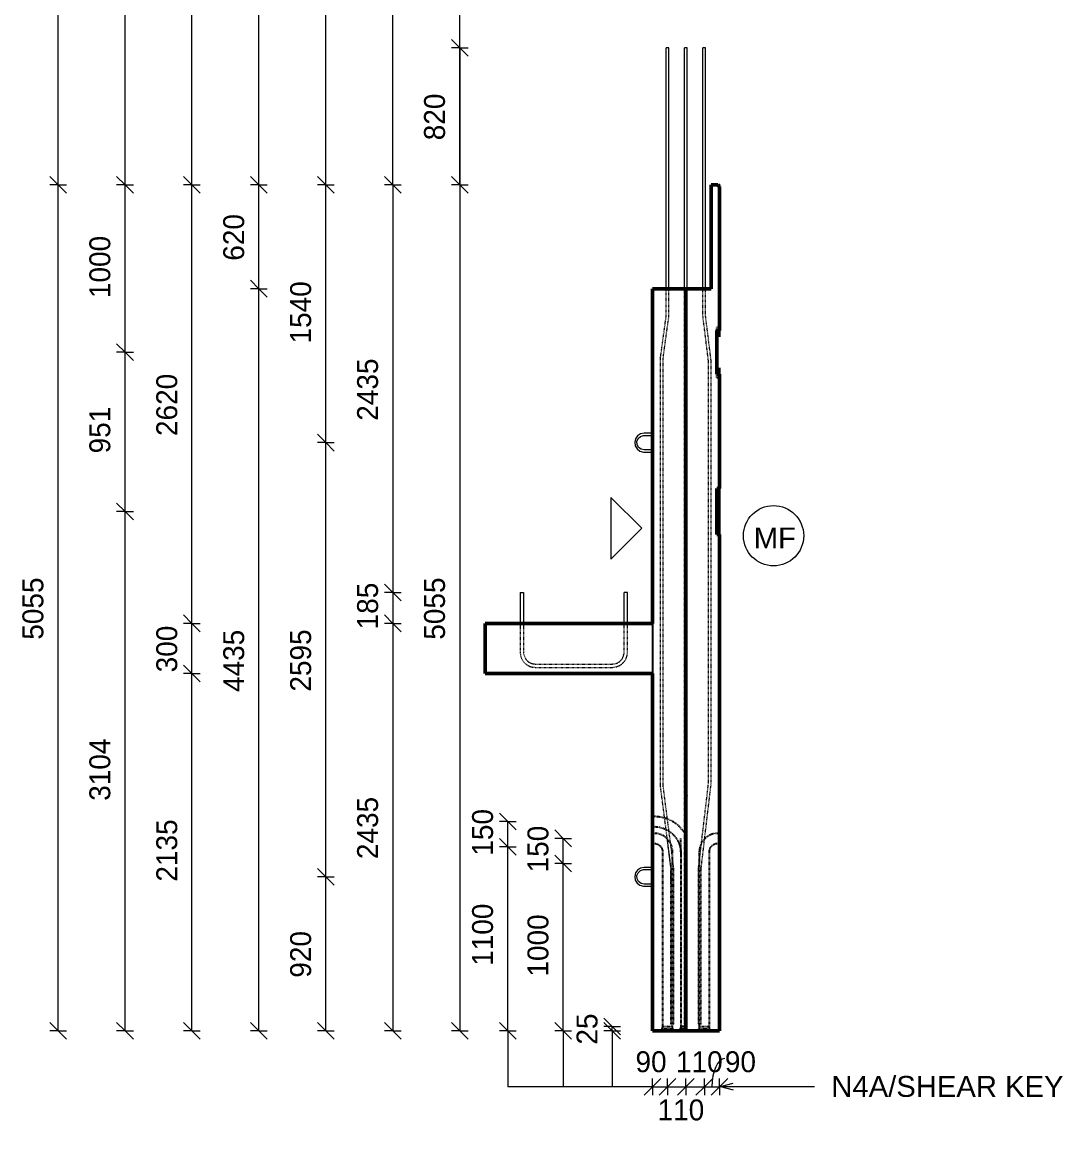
# Model space of a CAD drawing. Header units: millimetres. Extents: x 8947 to 23851, y -1969 to 15078.
# Drawn here: x 8947 to 15166, y -1969 to 4633 of the extents above; entities that cross this region are included whole.
import ezdxf

# ---------------------------------------------------------------- set-up
doc = ezdxf.new("R2010")
doc.units = ezdxf.units.MM
doc.linetypes.add('Dash', pattern=[6.36, 3.18, -3.18])
for name, color, linetype, lineweight in [('A-ANNO-DIMS', 211, 'Continuous', 9), ('A-ANNO-DIMS-50', 211, 'Continuous', 9), ('A-DETL-MBND', 5, 'Continuous', 18), ('A-GENM', 13, 'Continuous', 18), ('A-WALL', 113, 'Continuous', 25), ('A-WALL-HDLN', 110, 'Dash', 25), ('G-ANNO-TEXT', 231, 'Continuous', 9), ('S-BEAM', 12, 'Continuous', 18), ('S-RBAR', 171, 'Continuous', 18)]:
    doc.layers.add(name, color=color, linetype=linetype, lineweight=lineweight)
doc.styles.add('Arial', font='arial.ttf', dxfattribs={"height": 125})
doc.styles.add('Nirmala UI Semilight', font='NirmalaS.ttf', dxfattribs={"height": 125})
doc.dimstyles.new('Arrow_Filled_-_2_5_NI_UI', dxfattribs={"dimscale": 304.8, "dimtxt": 130.920493, "dimasz": 0.328084, "dimexe": 0.164042, "dimexo": 0.0625, "dimgap": 0.164042, "dimtad": 1, "dimdec": 0, "dimzin": 0, "dimdsep": 46, "dimtxsty": 'Nirmala UI Semilight', "dimblk1": 'OBLIQUE', "dimblk2": 'OBLIQUE', "dimsah": 1, "dimcen": 0.09, "dimazin": 0, "dimtfac": 1, "dimtdec": 4, "dimtix": 1, "dimtmove": 1, "dimatfit": 3, "dimfxl": 0.164042, "dimfxlon": 1, "dimtvp": 1, "dimtolj": 1, "dimtzin": 0, "dimarcsym": 2})
doc.dimstyles.new('Arrow_Filled_-_2_5_NI_UI_1', dxfattribs={"dimscale": 304.8, "dimtxt": 130.920493, "dimasz": 0.328084, "dimexe": 0.164042, "dimexo": 0.0625, "dimgap": 0.164042, "dimtad": 1, "dimdec": 0, "dimzin": 0, "dimdsep": 46, "dimtxsty": 'Nirmala UI Semilight', "dimblk1": 'OBLIQUE', "dimblk2": 'OBLIQUE', "dimsah": 1, "dimcen": 0.09, "dimazin": 0, "dimtfac": 1, "dimtdec": 4, "dimtix": 1, "dimtmove": 0, "dimatfit": 3, "dimfxl": 0.164042, "dimfxlon": 1, "dimtvp": 1, "dimtolj": 1, "dimtzin": 0, "dimarcsym": 2})
doc.dimstyles.new('Arrow_Filled_-_2_5_NI_UI_2', dxfattribs={"dimscale": 304.8, "dimtxt": 130.920493, "dimasz": 0.328084, "dimexe": 0.164042, "dimexo": 0.0625, "dimgap": 0.164042, "dimtad": 1, "dimdec": 0, "dimzin": 0, "dimdsep": 46, "dimtxsty": 'Nirmala UI Semilight', "dimblk1": 'OBLIQUE', "dimblk2": 'OBLIQUE', "dimsah": 1, "dimcen": 0.09, "dimazin": 0, "dimtfac": 1, "dimtdec": 4, "dimtix": 1, "dimtmove": 2, "dimatfit": 3, "dimfxl": 0.164042, "dimfxlon": 1, "dimtvp": 1, "dimtolj": 1, "dimtzin": 0, "dimarcsym": 2})

# ---------------------------------------------------------------- blocks, each defined once
blk = doc.blocks.new('12_7Ø_ Lifting Insert_COLUMN - 12_9Ø Lifting insert-1653171-Elevation Right1')
at = {"layer": 'A-GENM'}
for p, q in [((12713.8, -418.6), (12663.8, -418.6)), ((12663.8, -431.3), (12713.8, -431.3)), ((12713.8, -518.6), (12663.8, -518.6)), ((12663.8, -531.3), (12713.8, -531.3))]:
    blk.add_line(p, q, dxfattribs=at)
at = {"layer": 'A-GENM', "flags": 128}
for points in [[(12663.8, -418.6), (12642.7, -422.6), (12624.7, -434.3), (12612.4, -451.8), (12607.5, -472.7), (12610.8, -493.9), (12621.7, -512.4), (12638.8, -525.4), (12659.4, -531.1), (12663.8, -531.3)], [(12663.8, -518.6), (12645.4, -514.5), (12630.4, -503), (12621.7, -486.3), (12620.8, -467.5), (12627.9, -450.1), (12641.7, -437.3), (12659.6, -431.5), (12663.8, -431.3)]]:
    blk.add_lwpolyline(points, dxfattribs=at)
blk = doc.blocks.new('DIMBLOCK18-Elevation Right1')
at = {"layer": 'A-ANNO-DIMS-50'}
for p, q in [((11562, 4480), (11512, 4530)), ((11562, 4480), (11512, 4480)), ((11562, 4480), (11562, 3660)), ((11562, 4480), (11612, 4430)), ((11562, 4480), (11612, 4480)), ((11562, 3660), (11512, 3710)), ((11562, 3660), (11512, 3660)), ((11562, 3660), (11612, 3610)), ((11562, 3660), (11612, 3660))]:
    blk.add_line(p, q, dxfattribs=at)
at = {"layer": 'A-ANNO-DIMS-50', "color": 0, "insert": (11348.9, 3927.2), "char_height": 125, "width": 342.774, "attachment_point": 1, "rotation": 90, "line_spacing_factor": 1.142579, "style": 'Nirmala UI Semilight'}
blk.add_mtext('820', dxfattribs=at)
blk = doc.blocks.new('_Oblique')
at = {"color": 0, "linetype": 'ByBlock', "lineweight": -2}
blk.add_line((-0.5, -0.5), (0.5, 0.5), dxfattribs=at)
blk = doc.blocks.new('DIMBLOCK19-Elevation Right1')
at = {"layer": 'A-ANNO-DIMS-50'}
for p, q in [((11562, 3660), (11512, 3710)), ((11562, 3660), (11512, 3660)), ((11562, 3660), (11562, -1395)), ((11562, 3660), (11612, 3610)), ((11562, 3660), (11612, 3660)), ((11562, -1395), (11512, -1345)), ((11562, -1395), (11512, -1395)), ((11562, -1395), (11612, -1445)), ((11562, -1395), (11612, -1395))]:
    blk.add_line(p, q, dxfattribs=at)
at = {"layer": 'A-ANNO-DIMS-50', "color": 0, "insert": (11348.9, 942.1), "char_height": 125, "width": 457.032, "attachment_point": 1, "rotation": 90, "line_spacing_factor": 1.142579, "style": 'Nirmala UI Semilight'}
blk.add_mtext('5055', dxfattribs=at)
blk = doc.blocks.new('DIMBLOCK20-Elevation Right1')
at = {"layer": 'A-ANNO-DIMS-50'}
for p, q in [((11162, 3660), (11112, 3710)), ((11162, 3660), (11112, 3660)), ((11162, 3660), (11162, 1225)), ((11162, 3660), (11212, 3610)), ((11162, 3660), (11212, 3660)), ((11162, 1225), (11112, 1275)), ((11162, 1225), (11112, 1225)), ((11162, 1225), (11212, 1175)), ((11162, 1225), (11212, 1225))]:
    blk.add_line(p, q, dxfattribs=at)
at = {"layer": 'A-ANNO-DIMS-50', "color": 0, "insert": (10948.9, 2250.9), "char_height": 125, "width": 459.888, "attachment_point": 1, "rotation": 90, "line_spacing_factor": 1.142579, "style": 'Nirmala UI Semilight'}
blk.add_mtext('2435', dxfattribs=at)
blk = doc.blocks.new('DIMBLOCK21-Elevation Right1')
at = {"layer": 'A-ANNO-DIMS-50'}
for p, q in [((11162, 1225), (11112, 1275)), ((11162, 1225), (11112, 1225)), ((11162, 1225), (11162, 1040)), ((11162, 1225), (11212, 1175)), ((11162, 1225), (11212, 1225)), ((11162, 1040), (11112, 1090)), ((11162, 1040), (11112, 1040)), ((11162, 1040), (11212, 990)), ((11162, 1040), (11212, 1040))]:
    blk.add_line(p, q, dxfattribs=at)
at = {"layer": 'A-ANNO-DIMS-50', "color": 0, "insert": (10948.9, 1004), "char_height": 125, "width": 308.496, "attachment_point": 1, "rotation": 90, "line_spacing_factor": 1.142579, "style": 'Nirmala UI Semilight'}
blk.add_mtext('185', dxfattribs=at)
blk = doc.blocks.new('DIMBLOCK22-Elevation Right1')
at = {"layer": 'A-ANNO-DIMS-50'}
for p, q in [((11162, 1040), (11112, 1090)), ((11162, 1040), (11112, 1040)), ((11162, 1040), (11162, -1395)), ((11162, 1040), (11212, 990)), ((11162, 1040), (11212, 1040)), ((11162, -1395), (11112, -1345)), ((11162, -1395), (11112, -1395)), ((11162, -1395), (11212, -1445)), ((11162, -1395), (11212, -1395))]:
    blk.add_line(p, q, dxfattribs=at)
at = {"layer": 'A-ANNO-DIMS-50', "color": 0, "insert": (10948.9, -369.1), "char_height": 125, "width": 459.888, "attachment_point": 1, "rotation": 90, "line_spacing_factor": 1.142579, "style": 'Nirmala UI Semilight'}
blk.add_mtext('2435', dxfattribs=at)
blk = doc.blocks.new('DIMBLOCK23-Elevation Right1')
at = {"layer": 'A-ANNO-DIMS-50'}
for p, q in [((10762, -474.9), (10712, -424.9)), ((10762, -474.9), (10712, -474.9)), ((10762, -1395), (10762, -474.9)), ((10762, -474.9), (10812, -524.9)), ((10762, -474.9), (10812, -474.9)), ((10762, -1395), (10712, -1345)), ((10762, -1395), (10712, -1395)), ((10762, -1395), (10812, -1445)), ((10762, -1395), (10812, -1395))]:
    blk.add_line(p, q, dxfattribs=at)
at = {"layer": 'A-ANNO-DIMS-50', "color": 0, "insert": (10548.9, -1077.8), "char_height": 125, "width": 342.774, "attachment_point": 1, "rotation": 90, "line_spacing_factor": 1.142579, "style": 'Nirmala UI Semilight'}
blk.add_mtext('920', dxfattribs=at)
blk = doc.blocks.new('DIMBLOCK24-Elevation Right1')
at = {"layer": 'A-ANNO-DIMS-50'}
for p, q in [((10762, 2119.9), (10712, 2169.9)), ((10762, 2119.9), (10712, 2119.9)), ((10762, -474.9), (10762, 2119.9)), ((10762, 2119.9), (10812, 2069.9)), ((10762, 2119.9), (10812, 2119.9)), ((10762, -474.9), (10712, -424.9)), ((10762, -474.9), (10712, -474.9)), ((10762, -474.9), (10812, -524.9)), ((10762, -474.9), (10812, -474.9))]:
    blk.add_line(p, q, dxfattribs=at)
at = {"layer": 'A-ANNO-DIMS-50', "color": 0, "insert": (10548.9, 632), "char_height": 125, "width": 457.032, "attachment_point": 1, "rotation": 90, "line_spacing_factor": 1.142579, "style": 'Nirmala UI Semilight'}
blk.add_mtext('2595', dxfattribs=at)
blk = doc.blocks.new('DIMBLOCK25-Elevation Right1')
at = {"layer": 'A-ANNO-DIMS-50'}
for p, q in [((10762, 3660), (10712, 3710)), ((10762, 3660), (10712, 3660)), ((10762, 2119.9), (10762, 3660)), ((10762, 3660), (10812, 3610)), ((10762, 3660), (10812, 3660)), ((10762, 2119.9), (10712, 2169.9)), ((10762, 2119.9), (10712, 2119.9)), ((10762, 2119.9), (10812, 2069.9)), ((10762, 2119.9), (10812, 2119.9))]:
    blk.add_line(p, q, dxfattribs=at)
at = {"layer": 'A-ANNO-DIMS-50', "color": 0, "insert": (10548.9, 2712.6), "char_height": 125, "width": 425.611, "attachment_point": 1, "rotation": 90, "line_spacing_factor": 1.142579, "style": 'Nirmala UI Semilight'}
blk.add_mtext('1540', dxfattribs=at)
blk = doc.blocks.new('DIMBLOCK26-Elevation Right1')
at = {"layer": 'A-ANNO-DIMS-50'}
for p, q in [((10362, 3040), (10312, 3090)), ((10362, 3040), (10312, 3040)), ((10362, -1395), (10362, 3040)), ((10362, 3040), (10412, 2990)), ((10362, 3040), (10412, 3040)), ((10362, -1395), (10312, -1345)), ((10362, -1395), (10312, -1395)), ((10362, -1395), (10412, -1445)), ((10362, -1395), (10412, -1395))]:
    blk.add_line(p, q, dxfattribs=at)
at = {"layer": 'A-ANNO-DIMS-50', "color": 0, "insert": (10148.9, 629.7), "char_height": 125, "width": 462.744, "attachment_point": 1, "rotation": 90, "line_spacing_factor": 1.142579, "style": 'Nirmala UI Semilight'}
blk.add_mtext('4435', dxfattribs=at)
blk = doc.blocks.new('DIMBLOCK27-Elevation Right1')
at = {"layer": 'A-ANNO-DIMS-50'}
for p, q in [((10362, 3660), (10312, 3710)), ((10362, 3660), (10312, 3660)), ((10362, 3040), (10362, 3660)), ((10362, 3660), (10412, 3610)), ((10362, 3660), (10412, 3660)), ((10362, 3040), (10312, 3090)), ((10362, 3040), (10312, 3040)), ((10362, 3040), (10412, 2990)), ((10362, 3040), (10412, 3040))]:
    blk.add_line(p, q, dxfattribs=at)
at = {"layer": 'A-ANNO-DIMS-50', "color": 0, "insert": (10148.9, 3207.2), "char_height": 125, "width": 342.774, "attachment_point": 1, "rotation": 90, "line_spacing_factor": 1.142579, "style": 'Nirmala UI Semilight'}
blk.add_mtext('620', dxfattribs=at)
blk = doc.blocks.new('DIMBLOCK28-Elevation Right1')
at = {"layer": 'A-ANNO-DIMS-50'}
for p, q in [((9962, 740), (9912, 790)), ((9962, 740), (9912, 740)), ((9962, -1395), (9962, 740)), ((9962, 740), (10012, 690)), ((9962, 740), (10012, 740)), ((9962, -1395), (9912, -1345)), ((9962, -1395), (9912, -1395)), ((9962, -1395), (10012, -1445)), ((9962, -1395), (10012, -1395))]:
    blk.add_line(p, q, dxfattribs=at)
at = {"layer": 'A-ANNO-DIMS-50', "color": 0, "insert": (9748.9, -503.6), "char_height": 125, "width": 422.754, "attachment_point": 1, "rotation": 90, "line_spacing_factor": 1.142579, "style": 'Nirmala UI Semilight'}
blk.add_mtext('2135', dxfattribs=at)
blk = doc.blocks.new('DIMBLOCK29-Elevation Right1')
at = {"layer": 'A-ANNO-DIMS-50'}
for p, q in [((9962, 1040), (9912, 1090)), ((9962, 1040), (9912, 1040)), ((9962, 740), (9962, 1040)), ((9962, 1040), (10012, 990)), ((9962, 1040), (10012, 1040)), ((9962, 740), (9912, 790)), ((9962, 740), (9912, 740)), ((9962, 740), (10012, 690)), ((9962, 740), (10012, 740))]:
    blk.add_line(p, q, dxfattribs=at)
at = {"layer": 'A-ANNO-DIMS-50', "color": 0, "insert": (9748.9, 747.2), "char_height": 125, "width": 342.774, "attachment_point": 1, "rotation": 90, "line_spacing_factor": 1.142579, "style": 'Nirmala UI Semilight'}
blk.add_mtext('300', dxfattribs=at)
blk = doc.blocks.new('DIMBLOCK30-Elevation Right1')
at = {"layer": 'A-ANNO-DIMS-50'}
for p, q in [((9962, 3660), (9912, 3710)), ((9962, 3660), (9912, 3660)), ((9962, 1040), (9962, 3660)), ((9962, 3660), (10012, 3610)), ((9962, 3660), (10012, 3660)), ((9962, 1040), (9912, 1090)), ((9962, 1040), (9912, 1040)), ((9962, 1040), (10012, 990)), ((9962, 1040), (10012, 1040))]:
    blk.add_line(p, q, dxfattribs=at)
at = {"layer": 'A-ANNO-DIMS-50', "color": 0, "insert": (9748.9, 2159.6), "char_height": 125, "width": 457.032, "attachment_point": 1, "rotation": 90, "line_spacing_factor": 1.142579, "style": 'Nirmala UI Semilight'}
blk.add_mtext('2620', dxfattribs=at)
blk = doc.blocks.new('DIMBLOCK31-Elevation Right1')
at = {"layer": 'A-ANNO-DIMS-50'}
for p, q in [((9562, 1708.5), (9512, 1758.5)), ((9562, 1708.5), (9512, 1708.5)), ((9562, -1395), (9562, 1708.5)), ((9562, 1708.5), (9612, 1658.5)), ((9562, 1708.5), (9612, 1708.5)), ((9562, -1395), (9512, -1345)), ((9562, -1395), (9512, -1395)), ((9562, -1395), (9612, -1445)), ((9562, -1395), (9612, -1395))]:
    blk.add_line(p, q, dxfattribs=at)
at = {"layer": 'A-ANNO-DIMS-50', "color": 0, "insert": (9348.9, -20.6), "char_height": 125, "width": 425.611, "attachment_point": 1, "rotation": 90, "line_spacing_factor": 1.142579, "style": 'Nirmala UI Semilight'}
blk.add_mtext('3104', dxfattribs=at)
blk = doc.blocks.new('DIMBLOCK32-Elevation Right1')
at = {"layer": 'A-ANNO-DIMS-50'}
for p, q in [((9562, 2660), (9512, 2710)), ((9562, 2660), (9512, 2660)), ((9562, 1708.5), (9562, 2660)), ((9562, 2660), (9612, 2610)), ((9562, 2660), (9612, 2660)), ((9562, 1708.5), (9512, 1758.5)), ((9562, 1708.5), (9512, 1708.5)), ((9562, 1708.5), (9612, 1658.5)), ((9562, 1708.5), (9612, 1708.5))]:
    blk.add_line(p, q, dxfattribs=at)
at = {"layer": 'A-ANNO-DIMS-50', "color": 0, "insert": (9348.9, 2055.7), "char_height": 125, "width": 308.496, "attachment_point": 1, "rotation": 90, "line_spacing_factor": 1.142579, "style": 'Nirmala UI Semilight'}
blk.add_mtext('951', dxfattribs=at)
blk = doc.blocks.new('DIMBLOCK33-Elevation Right1')
at = {"layer": 'A-ANNO-DIMS-50'}
for p, q in [((9562, 3660), (9512, 3710)), ((9562, 3660), (9512, 3660)), ((9562, 2660), (9562, 3660)), ((9562, 3660), (9612, 3610)), ((9562, 3660), (9612, 3660)), ((9562, 2660), (9512, 2710)), ((9562, 2660), (9512, 2660)), ((9562, 2660), (9612, 2610)), ((9562, 2660), (9612, 2660))]:
    blk.add_line(p, q, dxfattribs=at)
at = {"layer": 'A-ANNO-DIMS-50', "color": 0, "insert": (9348.9, 2983.9), "char_height": 125, "width": 422.754, "attachment_point": 1, "rotation": 90, "line_spacing_factor": 1.142579, "style": 'Nirmala UI Semilight'}
blk.add_mtext('1000', dxfattribs=at)
blk = doc.blocks.new('DIMBLOCK34-Elevation Right1')
at = {"layer": 'A-ANNO-DIMS-50'}
for p, q in [((9162, 3660), (9112, 3710)), ((9162, 3660), (9112, 3660)), ((9162, -1395), (9162, 3660)), ((9162, 3660), (9212, 3610)), ((9162, 3660), (9212, 3660)), ((9162, -1395), (9112, -1345)), ((9162, -1395), (9112, -1395)), ((9162, -1395), (9212, -1445)), ((9162, -1395), (9212, -1395))]:
    blk.add_line(p, q, dxfattribs=at)
at = {"layer": 'A-ANNO-DIMS-50', "color": 0, "insert": (8948.9, 942.1), "char_height": 125, "width": 457.032, "attachment_point": 1, "rotation": 90, "line_spacing_factor": 1.142579, "style": 'Nirmala UI Semilight'}
blk.add_mtext('5055', dxfattribs=at)
blk = doc.blocks.new('DIMBLOCK35-Elevation Right1')
at = {"layer": 'A-ANNO-DIMS-50'}
for p, q in [((12713.8, -1730.6), (12763.8, -1680.6)), ((12713.8, -1730.6), (12713.8, -1680.6)), ((12803.8, -1730.6), (12853.8, -1680.6)), ((12803.8, -1730.6), (12803.8, -1680.6)), ((12713.8, -1730.6), (12663.8, -1780.6)), ((12713.8, -1730.6), (12803.8, -1730.6)), ((12713.8, -1730.6), (12713.8, -1780.6)), ((12803.8, -1730.6), (12753.8, -1780.6)), ((12803.8, -1730.6), (12803.8, -1780.6))]:
    blk.add_line(p, q, dxfattribs=at)
at = {"layer": 'A-ANNO-DIMS-50', "color": 0, "insert": (12612.4, -1517.5), "char_height": 125, "width": 228.516, "attachment_point": 1, "line_spacing_factor": 1.142579, "style": 'Nirmala UI Semilight'}
blk.add_mtext('90', dxfattribs=at)
blk = doc.blocks.new('DIMBLOCK36-Elevation Right1')
at = {"layer": 'A-ANNO-DIMS-50'}
for p, q in [((12803.8, -1730.6), (12853.8, -1680.6)), ((12803.8, -1730.6), (12803.8, -1680.6)), ((12913.6, -1730.6), (12963.6, -1680.6)), ((12913.6, -1730.6), (12913.6, -1680.6)), ((12803.8, -1730.6), (12753.8, -1780.6)), ((12803.8, -1730.6), (12913.6, -1730.6)), ((12803.8, -1730.6), (12803.8, -1780.6)), ((12913.6, -1730.6), (12863.6, -1780.6)), ((12913.6, -1730.6), (12913.6, -1780.6))]:
    blk.add_line(p, q, dxfattribs=at)
at = {"layer": 'A-ANNO-DIMS-50', "color": 0, "insert": (12744.4, -1805.4), "char_height": 125, "width": 274.219, "attachment_point": 1, "line_spacing_factor": 1.142579, "style": 'Nirmala UI Semilight'}
blk.add_mtext('110', dxfattribs=at)
blk = doc.blocks.new('DIMBLOCK37-Elevation Right1')
at = {"layer": 'A-ANNO-DIMS-50'}
for p, q in [((12913.6, -1730.6), (12963.6, -1680.6)), ((12913.6, -1730.6), (12913.6, -1680.6)), ((13023.8, -1730.6), (13073.8, -1680.6)), ((13023.8, -1730.6), (13023.8, -1680.6)), ((12913.6, -1730.6), (12863.6, -1780.6)), ((12913.6, -1730.6), (13023.8, -1730.6)), ((12913.6, -1730.6), (12913.6, -1780.6)), ((13023.8, -1730.6), (12973.8, -1780.6)), ((13023.8, -1730.6), (13023.8, -1780.6))]:
    blk.add_line(p, q, dxfattribs=at)
at = {"layer": 'A-ANNO-DIMS-50', "color": 0, "insert": (12854.4, -1517.5), "char_height": 125, "width": 274.219, "attachment_point": 1, "line_spacing_factor": 1.142579, "style": 'Nirmala UI Semilight'}
blk.add_mtext('110', dxfattribs=at)
blk = doc.blocks.new('DIMBLOCK38-Elevation Right1')
at = {"layer": 'A-ANNO-DIMS-50'}
for p, q in [((13023.8, -1730.6), (13073.8, -1680.6)), ((13023.8, -1730.6), (13023.8, -1680.6)), ((13113.8, -1730.6), (13163.8, -1680.6)), ((13113.8, -1730.6), (13113.8, -1680.6)), ((13023.8, -1730.6), (12973.8, -1780.6)), ((13023.8, -1730.6), (13113.8, -1730.6)), ((13023.8, -1730.6), (13023.8, -1780.6)), ((13113.8, -1730.6), (13063.8, -1780.6)), ((13113.8, -1730.6), (13113.8, -1780.6))]:
    blk.add_line(p, q, dxfattribs=at)
blk.add_ellipse((13146.5, -1730.6), major_axis=(0, 169), ratio=0.459928, start_param=0, end_param=1.570796, dxfattribs=at)
at = {"layer": 'A-ANNO-DIMS-50', "color": 0, "insert": (13146.5, -1517.5), "char_height": 125, "width": 228.516, "attachment_point": 1, "line_spacing_factor": 1.142579, "style": 'Nirmala UI Semilight'}
blk.add_mtext('90', dxfattribs=at)
blk = doc.blocks.new('DIMBLOCK39-Elevation Right1')
at = {"layer": 'A-ANNO-DIMS-50'}
for p, q in [((12473.2, -1370), (12423.2, -1320)), ((12473.2, -1395), (12423.2, -1345)), ((12473.2, -1370), (12423.2, -1370)), ((12473.2, -1395), (12473.2, -1370)), ((12473.2, -1370), (12523.2, -1420)), ((12473.2, -1370), (12523.2, -1370)), ((12473.2, -1395), (12423.2, -1395)), ((12473.2, -1395), (12523.2, -1445)), ((12473.2, -1395), (12523.2, -1395))]:
    blk.add_line(p, q, dxfattribs=at)
at = {"layer": 'A-ANNO-DIMS-50', "color": 0, "insert": (12260.1, -1477.7), "char_height": 125, "width": 228.516, "attachment_point": 1, "rotation": 90, "line_spacing_factor": 1.142579, "style": 'Nirmala UI Semilight'}
blk.add_mtext('25', dxfattribs=at)
blk = doc.blocks.new('DIMBLOCK40-Elevation Right1')
at = {"layer": 'A-ANNO-DIMS-50'}
for p, q in [((12180.1, -395), (12130.1, -345)), ((12180.1, -395), (12130.1, -395)), ((12180.1, -1395), (12180.1, -395)), ((12180.1, -395), (12230.1, -445)), ((12180.1, -395), (12230.1, -395)), ((12180.1, -1395), (12130.1, -1345)), ((12180.1, -1395), (12130.1, -1395)), ((12180.1, -1395), (12230.1, -1445)), ((12180.1, -1395), (12230.1, -1395))]:
    blk.add_line(p, q, dxfattribs=at)
at = {"layer": 'A-ANNO-DIMS-50', "color": 0, "insert": (11967, -1071.1), "char_height": 125, "width": 422.754, "attachment_point": 1, "rotation": 90, "line_spacing_factor": 1.142579, "style": 'Nirmala UI Semilight'}
blk.add_mtext('1000', dxfattribs=at)
blk = doc.blocks.new('DIMBLOCK41-Elevation Right1')
at = {"layer": 'A-ANNO-DIMS-50'}
for p, q in [((12180.1, -245), (12130.1, -195)), ((12180.1, -245), (12130.1, -245)), ((12180.1, -395), (12180.1, -245)), ((12180.1, -245), (12230.1, -295)), ((12180.1, -245), (12230.1, -245)), ((12180.1, -395), (12130.1, -345)), ((12180.1, -395), (12130.1, -395)), ((12180.1, -395), (12230.1, -445)), ((12180.1, -395), (12230.1, -395))]:
    blk.add_line(p, q, dxfattribs=at)
at = {"layer": 'A-ANNO-DIMS-50', "color": 0, "insert": (11967, -448.5), "char_height": 125, "width": 308.496, "attachment_point": 1, "rotation": 90, "line_spacing_factor": 1.142579, "style": 'Nirmala UI Semilight'}
blk.add_mtext('150', dxfattribs=at)
blk = doc.blocks.new('DIMBLOCK42-Elevation Right1')
at = {"layer": 'A-ANNO-DIMS-50'}
for p, q in [((11849, -295), (11799, -245)), ((11849, -295), (11799, -295)), ((11849, -1395), (11849, -295)), ((11849, -295), (11899, -345)), ((11849, -295), (11899, -295)), ((11849, -1395), (11799, -1345)), ((11849, -1395), (11799, -1395)), ((11849, -1395), (11899, -1445)), ((11849, -1395), (11899, -1395))]:
    blk.add_line(p, q, dxfattribs=at)
at = {"layer": 'A-ANNO-DIMS-50', "color": 0, "insert": (11635.9, -1006.9), "char_height": 125, "width": 388.477, "attachment_point": 1, "rotation": 90, "line_spacing_factor": 1.142579, "style": 'Nirmala UI Semilight'}
blk.add_mtext('1100', dxfattribs=at)
blk = doc.blocks.new('DIMBLOCK43-Elevation Right1')
at = {"layer": 'A-ANNO-DIMS-50'}
for p, q in [((11849, -145), (11799, -95)), ((11849, -145), (11799, -145)), ((11849, -295), (11849, -145)), ((11849, -145), (11899, -195)), ((11849, -145), (11899, -145)), ((11849, -295), (11799, -245)), ((11849, -295), (11799, -295)), ((11849, -295), (11899, -345)), ((11849, -295), (11899, -295))]:
    blk.add_line(p, q, dxfattribs=at)
at = {"layer": 'A-ANNO-DIMS-50', "color": 0, "insert": (11635.9, -348.5), "char_height": 125, "width": 308.496, "attachment_point": 1, "rotation": 90, "line_spacing_factor": 1.142579, "style": 'Nirmala UI Semilight'}
blk.add_mtext('150', dxfattribs=at)

msp = doc.modelspace()

# ---------------------------------------------------------------- linework, layer by layer
at = {"layer": 'A-DETL-MBND'}
for p, q in [((9162, 3660), (9162, 8147.6)), ((9562, 3660), (9562, 7747.6)), ((9962, 3660), (9962, 7347.6)), ((10362, 3660), (10362, 6947.6)), ((10762, 3660), (10762, 6147.6)), ((11162, 3660), (11162, 5747.6)), ((11562, 3660), (11562, 5347.6)), ((12465.7, 1792), (12465.7, 1424.3)), ((12649.6, 1608.2), (12465.7, 1792)), ((12465.7, 1424.3), (12649.6, 1608.2)), ((11849, -1395), (11849, -1730.6)), ((12180.1, -1395), (12180.1, -1730.6)), ((12473.2, -1395), (12473.2, -1730.6)), ((12713.8, -1730.6), (11849, -1730.6))]:
    msp.add_line(p, q, dxfattribs=at)
msp.add_circle((13437.4, 1563.7), 180, dxfattribs=at)
at = {"layer": 'A-GENM'}
for p, q in [((12713.8, 2176.2), (12663.8, 2176.2)), ((12663.8, 2163.5), (12713.8, 2163.5)), ((12713.8, 2076.2), (12663.8, 2076.2)), ((12663.8, 2063.5), (12713.8, 2063.5))]:
    msp.add_line(p, q, dxfattribs=at)
at = {"layer": 'A-GENM', "flags": 128}
for points in [[(12663.8, 2176.2), (12642.7, 2172.1), (12624.7, 2160.5), (12612.4, 2142.9), (12607.5, 2122), (12610.8, 2100.8), (12621.7, 2082.4), (12638.8, 2069.4), (12659.4, 2063.7), (12663.8, 2063.5)], [(12663.8, 2076.2), (12645.4, 2080.3), (12630.4, 2091.7), (12621.7, 2108.4), (12620.8, 2127.2), (12627.9, 2144.7), (12641.7, 2157.5), (12659.6, 2163.3), (12663.8, 2163.5)]]:
    msp.add_lwpolyline(points, dxfattribs=at)
at = {"layer": 'A-WALL', "lineweight": 50}
for p, q in [((13104.3, 3660), (13063.8, 3660)), ((13063.8, 3660), (13063.8, 3040)), ((13113.8, 3650.4), (13104.3, 3660)), ((13113.8, 2790.5), (13113.8, 3650.4)), ((12713.8, 3040), (12713.8, 1040)), ((12913.8, 3040), (12713.8, 3040)), ((13063.8, 3040), (12913.8, 3040)), ((12913.8, -1395), (12913.8, 3040)), ((13098.8, 2529.5), (13098.8, 2790.5)), ((13098.8, 2790.5), (13113.8, 2790.5)), ((13113.8, 2529.5), (13098.8, 2529.5)), ((13113.8, 1846.7), (13113.8, 2529.5)), ((13098.8, 1570.4), (13098.8, 1846.7)), ((13098.8, 1846.7), (13113.8, 1846.7)), ((13113.8, 1570.4), (13098.8, 1570.4)), ((13113.8, -1395), (13113.8, 1570.4)), ((12713.8, 740), (12713.8, -1395)), ((12713.8, -1395), (13113.8, -1395))]:
    msp.add_line(p, q, dxfattribs=at)
at = {"layer": 'A-WALL'}
for p, q in [((13113.8, 2790.5), (13113.8, 2752.1)), ((13113.8, 2567.9), (13113.8, 2529.5)), ((13113.8, 1846.7), (13113.8, 1570.4)), ((12713.8, 1040), (12713.8, 740))]:
    msp.add_line(p, q, dxfattribs=at)
at = {"layer": 'A-WALL-HDLN'}
for p, q in [((13113.8, 2810), (13098.8, 2810)), ((13098.8, 2790.5), (13098.8, 2810)), ((13098.8, 2510), (13098.8, 2529.5)), ((13098.8, 2510), (13098.8, 2529.2)), ((13098.8, 2510), (13113.8, 2510)), ((12723.8, -115), (12713.8, -115)), ((12713.8, -175), (12723.8, -175)), ((12723.8, -215), (12713.8, -215)), ((13113.8, -215), (13103.8, -215)), ((12713.8, -275), (12723.8, -275)), ((12773.8, -325), (12773.8, -1376.1)), ((12833.8, -1376.4), (12833.8, -325)), ((12883.6, -325), (12883.6, -326.4)), ((12883.6, -329.1), (12883.6, -1376)), ((12993.8, -325), (12993.8, -381.5)), ((13053.8, -1376.4), (13053.8, -325)), ((13103.8, -275), (13113.8, -275)), ((12883.8, -335), (12883.8, -1375.6)), ((12993.8, -382.3), (12993.8, -1376.1)), ((12771.2, -1382.5), (12773.8, -1376.1)), ((12771.2, -1382.5), (12836.2, -1382.5)), ((12776.2, -1370), (12831.2, -1370)), ((12836.2, -1382.5), (12833.8, -1376.4)), ((12881.1, -1382.5), (12883.8, -1375.7)), ((12913.8, -1382.5), (12881.1, -1382.5)), ((12913.8, -1370), (12886.1, -1370)), ((12991.2, -1382.5), (12993.8, -1376.1)), ((12991.2, -1382.5), (13056.2, -1382.5)), ((12996.2, -1370), (13051.2, -1370)), ((13056.2, -1382.5), (13053.8, -1376.4))]:
    msp.add_line(p, q, dxfattribs=at)
at = {"layer": 'A-WALL-HDLN', "flags": 128}
for points in [[(12905.8, -211.4), (12904.3, -209.3), (12899.2, -202.2), (12893.7, -195.2), (12888, -188.6), (12882, -182.1), (12875.8, -175.9), (12869.3, -170), (12862.6, -164.3), (12855.6, -158.9), (12848.5, -153.7), (12841.1, -148.9), (12833.6, -144.4), (12825.9, -140.1), (12818, -136.2), (12810, -132.6), (12801.8, -129.3), (12793.5, -126.3), (12785.1, -123.7), (12776.6, -121.4), (12768, -119.5), (12759.4, -117.9), (12750.7, -116.7), (12741.9, -115.8), (12733.1, -115.2), (12724.3, -115), (12723.8, -115)], [(12723.8, -175), (12730.2, -175.1), (12736.6, -175.5), (12743, -176.2), (12749.3, -177), (12755.6, -178.2), (12761.8, -179.6), (12768, -181.2), (12774.1, -183.1), (12780.2, -185.3), (12786.1, -187.6), (12792, -190.2), (12797.7, -193.1), (12803.3, -196.2), (12808.8, -199.4), (12814.1, -203), (12819.4, -206.7), (12824.4, -210.6), (12829.3, -214.7), (12834, -219), (12838.6, -223.5), (12842.9, -228.2), (12847.1, -233.1), (12851.1, -238.1), (12854.9, -243.2), (12858.4, -248.6), (12861.8, -254), (12864.9, -259.6), (12867.8, -265.3), (12870.5, -271.1), (12872.9, -277), (12875.1, -283), (12877.1, -289.1), (12878.8, -295.3), (12880.3, -301.5), (12881.5, -307.8), (12882.4, -314.1), (12883.1, -320.5), (12883.6, -326.9), (12883.8, -333.3), (12883.8, -335)], [(12833.8, -325), (12833.7, -320.6), (12833.5, -316.2), (12833, -311.8), (12832.4, -307.5), (12831.6, -303.1), (12830.7, -298.9), (12829.5, -294.6), (12828.2, -290.4), (12826.8, -286.2), (12825.1, -282.2), (12823.3, -278.1), (12821.4, -274.2), (12819.3, -270.3), (12817, -266.6), (12814.6, -262.9), (12812, -259.3), (12809.3, -255.8), (12806.5, -252.5), (12803.5, -249.2), (12800.4, -246.1), (12797.2, -243.1), (12793.9, -240.2), (12790.4, -237.5), (12786.9, -234.9), (12783.2, -232.4), (12779.5, -230.1), (12775.6, -228), (12771.7, -226), (12767.7, -224.2), (12763.7, -222.5), (12759.5, -221), (12755.3, -219.6), (12751.1, -218.4), (12746.8, -217.4), (12742.5, -216.6), (12738.2, -215.9), (12733.8, -215.5), (12729.4, -215.1), (12725, -215), (12723.8, -215)], [(12883.6, -325), (12883.6, -321.8), (12883.6, -318.6), (12883.6, -315.4), (12883.6, -312.3), (12883.6, -309.1), (12883.6, -306), (12883.6, -302.9), (12883.6, -299.8), (12883.6, -296.8), (12883.6, -293.8), (12883.6, -290.9), (12883.6, -288.1), (12883.6, -285.2), (12883.6, -282.5), (12883.6, -279.8), (12883.6, -277.2), (12883.6, -274.7), (12883.6, -272.2), (12883.6, -269.9), (12883.6, -267.6), (12883.6, -265.4), (12883.6, -263.3), (12883.6, -261.4), (12883.6, -259.5), (12883.6, -257.7), (12883.6, -256), (12883.6, -254.4), (12883.6, -253), (12883.6, -251.7), (12883.6, -250.4), (12883.6, -249.3), (12883.6, -248.4), (12883.6, -247.5), (12883.6, -246.8), (12883.6, -246.2), (12883.6, -245.7), (12883.6, -245.3), (12883.6, -245.1), (12883.6, -245)], [(12913.8, -224), (12909.2, -216.6), (12905.9, -211.5)], [(13103.8, -215), (13099.4, -215.1), (13095, -215.4), (13090.6, -215.8), (13086.3, -216.4), (13082, -217.2), (13077.7, -218.2), (13073.4, -219.3), (13069.2, -220.6), (13065.1, -222.1), (13061, -223.7), (13057, -225.5), (13053, -227.4), (13049.1, -229.5), (13045.4, -231.8), (13041.7, -234.2), (13038.1, -236.8), (13034.6, -239.5), (13031.3, -242.3), (13028, -245.3), (13024.9, -248.4), (13021.9, -251.6), (13019, -254.9), (13016.3, -258.4), (13013.7, -261.9), (13011.2, -265.6), (13008.9, -269.3), (13006.8, -273.2), (13006.6, -273.5)], [(12723.8, -275), (12725.8, -275), (12727.8, -275.2), (12729.8, -275.4), (12731.8, -275.6), (12733.7, -276), (12735.7, -276.4), (12737.6, -276.9), (12739.5, -277.5), (12741.4, -278.2), (12743.3, -278.9), (12745.1, -279.8), (12746.9, -280.7), (12748.6, -281.6), (12750.4, -282.6), (12752, -283.7), (12753.7, -284.9), (12755.2, -286.1), (12756.8, -287.4), (12758.2, -288.8), (12759.7, -290.2), (12761, -291.6), (12762.3, -293.1), (12763.6, -294.7), (12764.8, -296.3), (12765.9, -298), (12766.9, -299.7), (12767.9, -301.4), (12768.8, -303.2), (12769.6, -305), (12770.4, -306.9), (12771.1, -308.8), (12771.7, -310.7), (12772.2, -312.6), (12772.7, -314.5), (12773.1, -316.5), (12773.4, -318.5), (12773.6, -320.5), (12773.7, -322.5), (12773.8, -324.5), (12773.8, -325)], [(13006.5, -273.7), (13004.8, -277.1), (13003, -281.1), (13001.3, -285.1), (12999.8, -289.3), (12998.4, -293.5), (12997.2, -297.7), (12996.2, -302), (12995.4, -306.3), (12994.7, -310.7), (12994.3, -315), (12993.9, -319.4), (12993.8, -323.8), (12993.8, -325)], [(13053.8, -325), (13053.8, -323), (13054, -321), (13054.2, -319), (13054.4, -317), (13054.8, -315.1), (13055.2, -313.1), (13055.8, -311.2), (13056.3, -309.3), (13057, -307.4), (13057.8, -305.5), (13058.6, -303.7), (13059.5, -301.9), (13060.4, -300.2), (13061.4, -298.4), (13062.5, -296.8), (13063.7, -295.1), (13064.9, -293.6), (13066.2, -292), (13067.6, -290.6), (13069, -289.1), (13070.4, -287.8), (13071.9, -286.5), (13073.5, -285.2), (13075.1, -284), (13076.8, -282.9), (13078.5, -281.9), (13080.2, -280.9), (13082, -280), (13083.8, -279.2), (13085.7, -278.4), (13087.6, -277.7), (13089.5, -277.1), (13091.4, -276.6), (13093.3, -276.1), (13095.3, -275.7), (13097.3, -275.4), (13099.3, -275.2), (13101.3, -275.1), (13103.3, -275), (13103.8, -275)], [(12776.2, -1370), (12775.2, -1372.6), (12774.4, -1374.6), (12774, -1375.7), (12773.8, -1376.1)], [(12833.8, -1376.4), (12833.6, -1376), (12833.2, -1374.8), (12832.4, -1372.8), (12831.2, -1370)], [(12883.8, -1375.6), (12883.9, -1375.3), (12884.4, -1374.2), (12885.1, -1372.4), (12886.1, -1370)], [(12996.2, -1370), (12995.2, -1372.6), (12994.4, -1374.6), (12994, -1375.7), (12993.8, -1376.1)], [(13053.8, -1376.4), (13053.6, -1376), (13053.2, -1374.8), (13052.4, -1372.8), (13051.2, -1370)]]:
    msp.add_lwpolyline(points, dxfattribs=at)
at = {"layer": 'G-ANNO-TEXT', "color": 7}
for q in [(13195.1, -1707.4), (13195.1, -1747.6), (13682.6, -1727.5)]:
    msp.add_line((13120.1, -1727.5), q, dxfattribs=at)
at = {"layer": 'S-BEAM', "lineweight": 50}
for p, q in [((12713.8, 1040), (11713.8, 1040)), ((11713.8, 1040), (11713.8, 740)), ((11713.8, 740), (12713.8, 740))]:
    msp.add_line(p, q, dxfattribs=at)
at = {"layer": 'S-BEAM'}
msp.add_line((12713.8, 740), (12713.8, 1040), dxfattribs=at)
at = {"layer": 'S-RBAR'}
for p, q in [((12811.8, 4480), (12795.8, 4480)), ((12795.8, 3040), (12795.8, 4480)), ((12811.8, 3040), (12811.8, 4480)), ((12921.8, 4480), (12905.8, 4480)), ((12905.8, 3040), (12905.8, 4480)), ((12921.8, 3040), (12921.8, 4480)), ((13031.7, 4480), (13015.7, 4480)), ((13015.7, 3040), (13015.7, 4480)), ((13031.7, 3040), (13031.7, 4480)), ((11923.8, 1225), (11923.8, 1040)), ((11923.8, 1225), (11943.8, 1225)), ((11943.8, 1225), (11943.8, 1040)), ((12564.1, 1225), (12544.1, 1225)), ((12544.1, 1040), (12544.1, 1225)), ((12564.1, 1040), (12564.1, 1225))]:
    msp.add_line(p, q, dxfattribs=at)
at = {"layer": 'S-RBAR', "linetype": 'Dash'}
for p, q in [((12795.8, 2878.6), (12795.8, 3040)), ((12811.8, 2878.6), (12811.8, 3040)), ((12905.8, 2879.8), (12905.8, 3040)), ((12921.8, 2879.8), (12921.8, 3040)), ((13015.7, 2874.9), (13015.7, 3040)), ((13031.7, 2874.9), (13031.7, 3040)), ((12762.5, 2632.7), (12795.4, 2872.8)), ((12778.4, 2630.5), (12811.3, 2870.6)), ((12795.4, 2872.8), (12795.8, 2878.3)), ((12795.8, 2878.3), (12795.8, 2878.6)), ((12811.3, 2870.6), (12811.5, 2874.6)), ((12811.5, 2874.6), (12811.8, 2878.6)), ((12905.8, 2872.8), (12905.8, 2879.8)), ((12905.8, 2686.9), (12905.8, 2872.8)), ((12921.8, 2872.8), (12921.8, 2879.8)), ((12921.8, 2686.9), (12921.8, 2872.8)), ((13016, 2870.9), (13015.7, 2874.9)), ((13016.2, 2866.9), (13016, 2870.9)), ((13049.1, 2603.2), (13016.2, 2866.9)), ((13031.7, 2874.5), (13031.7, 2874.9)), ((13032.1, 2868.9), (13031.7, 2874.5)), ((13065, 2605.2), (13032.1, 2868.9)), ((12905.8, 2686.9), (12905.8, 2680)), ((12905.8, 10.4), (12905.8, 2680)), ((12921.8, 2686.9), (12921.8, 2680)), ((12921.8, 10.4), (12921.8, 2680)), ((12762, 2624.6), (12762.2, 2628.7)), ((12762, 69), (12762, 2624.6)), ((12762.2, 2628.7), (12762.5, 2632.7)), ((12778, 2624.6), (12778.3, 2630.1)), ((12778, 69), (12778, 2624.6)), ((12778.3, 2630.1), (12778.4, 2630.5)), ((13049.2, 2602.9), (13049.1, 2603.2)), ((13049.5, 2597.3), (13049.2, 2602.9)), ((13049.5, 93.4), (13049.5, 2597.3)), ((13065.2, 2601.2), (13065, 2605.2)), ((13065.5, 2597.3), (13065.2, 2601.2)), ((13065.5, 93.4), (13065.5, 2597.3)), ((11923.8, 1040), (11923.8, 867)), ((11943.8, 1040), (11943.8, 867)), ((12544.1, 867), (12544.1, 1040)), ((12564.1, 867), (12564.1, 1040)), ((12013.8, 797), (12474.1, 797)), ((12013.8, 777), (12474.1, 777)), ((12762.4, 61.3), (12762, 69)), ((12778.3, 63.4), (12778, 69)), ((12989.4, -418.9), (13049.2, 87.8)), ((13005.3, -420.7), (13065, 85.9)), ((13049.2, 87.8), (13049.5, 93.4)), ((13065, 85.9), (13065.5, 93.4)), ((12795.2, -191.8), (12762.4, 61.3)), ((12812.7, -201.9), (12778.3, 63.4)), ((12905.8, 10.4), (12905.8, 3.9)), ((12905.8, -445.2), (12905.8, 3.9)), ((12921.8, 10.4), (12921.8, 3.9)), ((12921.8, -445.2), (12921.8, 3.9)), ((12802.5, -248.1), (12795.3, -191.9)), ((12824.9, -420.9), (12802.6, -248.3)), ((12822.3, -275.9), (12812.7, -202.1)), ((12823.4, -418.8), (12804.7, -267.7)), ((12833.8, -364.6), (12822.3, -276.2)), ((12840.8, -418.8), (12833.9, -365.4)), ((12824.2, -518.8), (12824.2, -431)), ((12825.3, -426.4), (12824.9, -420.9)), ((12825.3, -1355), (12825.3, -426.4)), ((12841.3, -426.4), (12840.8, -418.8)), ((12841.3, -1355), (12841.3, -426.4)), ((12905.8, -451.7), (12905.8, -445.2)), ((12905.8, -1355), (12905.8, -451.7)), ((12921.8, -451.7), (12921.8, -445.2)), ((12921.8, -1355), (12921.8, -451.7)), ((12988.9, -515.3), (12988.9, -434.5)), ((12989, -426.4), (12989.4, -418.9)), ((12989, -1355), (12989, -426.4)), ((13005, -426.4), (13005.3, -420.7)), ((13005, -1355), (13005, -426.4)), ((12988.9, -1355), (12988.9, -527.8)), ((12824.2, -1355), (12824.2, -531)), ((12825.3, -1355), (12824.2, -1355)), ((12841.3, -1355), (12825.3, -1355)), ((12921.8, -1355), (12905.8, -1355)), ((13005, -1355), (12989, -1355))]:
    msp.add_line(p, q, dxfattribs=at)
for centre, radius, start, end in [((12013.8, 867), 90, 180, 270), ((12013.8, 867), 70, 180, 270), ((12474.1, 867), 70, 270, 0), ((12474.1, 867), 90, 270, 0)]:
    msp.add_arc(centre, radius, start, end, dxfattribs=at)

# ---------------------------------------------------------------- block references
at = {"layer": 'A-GENM'}
msp.add_blockref('12_7Ø_ Lifting Insert_COLUMN - 12_9Ø Lifting insert-1653171-Elevation Right1', (0, 0), dxfattribs=at)

# ---------------------------------------------------------------- texts
at = {"layer": 'G-ANNO-TEXT', "color": 7, "char_height": 125, "attachment_point": 1, "rotation": 359.9997, "style": 'Arial'}
for s, insert, width in [('MF', (13318.9, 1612.7), 300.633), ('N4A/SHEAR KEY', (13782.6, -1665), 1675.527)]:
    msp.add_mtext(s, dxfattribs=dict(at, insert=insert, width=width))

# ---------------------------------------------------------------- dimensions: what is measured, and where the dimension line sits
at = {"layer": 'A-ANNO-DIMS'}
for base, p1, p2, override, picture, middle in [((11562, 3660), (11612, 4480), (11612, 3660), {"dimpost": '<>', "dimfxl": 820}, 'DIMBLOCK18-Elevation Right1', (11447.4, 4070)), ((9162, 3660), (9212, -1395), (9212, 3660), {"dimpost": '<>', "dimfxl": 5055}, 'DIMBLOCK34-Elevation Right1', (9047.4, 1132.5)), ((9562, 3660), (9612, 2660), (9612, 3660), {"dimpost": '<>', "dimfxl": 1000}, 'DIMBLOCK33-Elevation Right1', (9447.1, 3160)), ((9962, 3660), (10012, 1040), (10012, 3660), {"dimpost": '<>', "dimfxl": 2619.999183}, 'DIMBLOCK30-Elevation Right1', (9847.4, 2350)), ((10362, 3660), (10412, 3040), (10412, 3660), {"dimpost": '<>', "dimfxl": 620}, 'DIMBLOCK27-Elevation Right1', (10247.4, 3350)), ((10762, 3660), (10812, 2119.9), (10812, 3660), {"dimpost": '<>', "dimfxl": 1540.136634}, 'DIMBLOCK25-Elevation Right1', (10647.1, 2889.9)), ((11162, 1225), (11212, 3660), (11212, 1225), {"dimpost": '<>', "dimfxl": 2434.999183}, 'DIMBLOCK20-Elevation Right1', (11047.4, 2442.5)), ((11562, -1395), (11612, 3660), (11612, -1395), {"dimpost": '<>', "dimfxl": 5055}, 'DIMBLOCK19-Elevation Right1', (11447.4, 1132.5)), ((10362, 3040), (10412, -1395), (10412, 3040), {"dimpost": '<>', "dimfxl": 4435}, 'DIMBLOCK26-Elevation Right1', (10247.4, 822.5)), ((9562.0029, 2660), (9612.0029, 1708.5228), (9612.0029, 2660), {"dimpost": '<>', "dimfxl": 951.477198}, 'DIMBLOCK32-Elevation Right1', (9447.0186, 2184.2614)), ((10762, 2119.9), (10812, -474.9), (10812, 2119.9), {"dimpost": '<>', "dimfxl": 2594.768056}, 'DIMBLOCK24-Elevation Right1', (10647.4, 822.5)), ((9562.0029, 1708.5228), (9612.0029, -1395), (9612.0029, 1708.5228), {"dimpost": '<>', "dimfxl": 3103.522802}, 'DIMBLOCK31-Elevation Right1', (9447.0186, 156.7614)), ((11162, 1040), (11212, 1225), (11212, 1040), {"dimpost": '<>', "dimfxl": 185}, 'DIMBLOCK21-Elevation Right1', (11047.1, 1132.5)), ((9962, 1040), (10012, 740), (10012, 1040), {"dimpost": '<>', "dimfxl": 300}, 'DIMBLOCK29-Elevation Right1', (9847.4, 890)), ((11162, -1395), (11212, 1040), (11212, -1395), {"dimpost": '<>', "dimfxl": 2435.000817}, 'DIMBLOCK22-Elevation Right1', (11047.4, -177.5)), ((9962, 740), (10012, -1395), (10012, 740), {"dimpost": '<>', "dimfxl": 2135.000817}, 'DIMBLOCK28-Elevation Right1', (9847, -327.5)), ((11849, -145), (11899, -295), (11899, -145), {"dimpost": '<>', "dimfxl": 150}, 'DIMBLOCK43-Elevation Right1', (11734, -220)), ((12180.1, -245), (12230.1, -395), (12230.1, -245), {"dimpost": '<>', "dimfxl": 150}, 'DIMBLOCK41-Elevation Right1', (12065.1, -320)), ((11849, -295), (11899, -1395), (11899, -295), {"dimpost": '<>', "dimfxl": 1099.996258}, 'DIMBLOCK42-Elevation Right1', (11734, -845)), ((12180.1, -395), (12230.1, -1395), (12230.1, -395), {"dimpost": '<>', "dimfxl": 1000}, 'DIMBLOCK40-Elevation Right1', (12065.1, -895)), ((10762, -474.9), (10812, -1395), (10812, -474.9), {"dimpost": '<>', "dimfxl": 920.095309}, 'DIMBLOCK23-Elevation Right1', (10647.4, -935)), ((12473.2, -1370), (12523.2, -1395), (12523.2, -1370), {"dimpost": '<>', "dimfxl": 25}, 'DIMBLOCK39-Elevation Right1', (12358.6, -1382.5))]:
    dim = msp.add_linear_dim(base=base, p1=p1, p2=p2, angle=90, dimstyle='Arrow_Filled_-_2_5_NI_UI_1', override=override, dxfattribs=at)
    dim.commit()
    dim.dimension.update_dxf_attribs({"geometry": picture, "text_midpoint": middle})
for base, p1, p2, dimstyle, override, picture, middle in [((12803.8, -1730.6), (12713.8, -1680.6), (12803.8, -1680.6), 'Arrow_Filled_-_2_5_NI_UI_2', {"dimpost": '<>', "dimfxl": 90}, 'DIMBLOCK35-Elevation Right1', (12726.6, -1600.9)), ((13113.8, -1730.6), (13023.8, -1680.6), (13113.8, -1680.6), 'Arrow_Filled_-_2_5_NI_UI', {"dimpost": '<>', "dimfxl": 90}, 'DIMBLOCK38-Elevation Right1', (13260.8, -1600.9)), ((12913.6, -1730.6), (12803.8, -1680.6), (12913.6, -1680.6), 'Arrow_Filled_-_2_5_NI_UI_2', {"dimpost": '<>', "dimfxl": 109.753227}, 'DIMBLOCK36-Elevation Right1', (12881.5, -1888.8))]:
    dim = msp.add_linear_dim(base=base, p1=p1, p2=p2, dimstyle=dimstyle, override=override, dxfattribs=at)
    dim.commit()
    dim.dimension.update_dxf_attribs({"geometry": picture, "text_midpoint": middle, "dimtype": 160})
dim = msp.add_linear_dim(base=(13023.8, -1730.6), p1=(12913.6, -1680.6), p2=(13023.8, -1680.6), dimstyle='Arrow_Filled_-_2_5_NI_UI_1', override={"dimpost": '<>', "dimfxl": 110.246773}, dxfattribs=at)
dim.commit()
dim.dimension.update_dxf_attribs({"geometry": 'DIMBLOCK37-Elevation Right1', "text_midpoint": (12968.7, -1615.7)})

doc.saveas('drawing.dxf')
